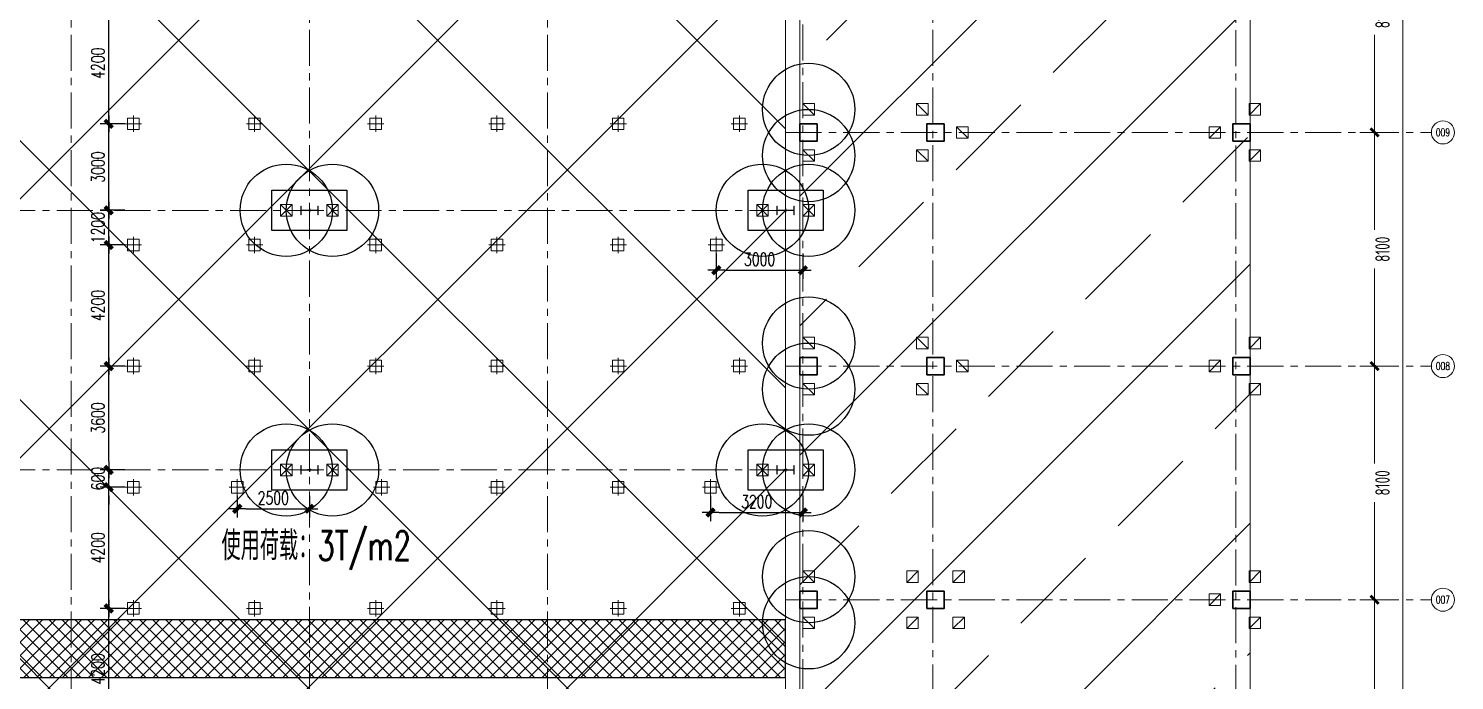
# Model space of a CAD drawing. Extents: x -1201378 to 2367219, y -619313 to 244905.
# Drawn here: x -425591 to -376179, y 184352 to 206956 of the extents above; entities that cross this region are included whole.
import ezdxf
from ezdxf.enums import TextEntityAlignment as Align

# ---------------------------------------------------------------- set-up
doc = ezdxf.new("R2010")
doc.units = 0
doc.header["$LTSCALE"] = 1000
doc.linetypes.add('CENTER', pattern=[2, 1.25, -0.25, 0.25, -0.25])
doc.layers.get('0').update_dxf_attribs({"linetype": 'CONTINUOUS'})
doc.layers.get('Defpoints').update_dxf_attribs({"linetype": 'CONTINUOUS'})
for name, color, linetype in [('Hatch-一般填充', 252, 'CONTINUOUS'), ('S-DIMZ', 115, 'CONTINUOUS'), ('S-DOTE1', 140, 'CENTER'), ('S-HATCH1-W', 252, 'CONTINUOUS'), ('S-HJD', 97, 'CONTINUOUS')]:
    doc.layers.add(name, color=color, linetype=linetype)
for name, color, linetype, lineweight in [('S-axis', 111, 'CONTINUOUS', 0), ('S-col', 2, 'CONTINUOUS', 0), ('S-ct', 2, 'CONTINUOUS', 0), ('S-dim', 81, 'CONTINUOUS', 0), ('S-dote', 5, 'CENTER', 0), ('S-zhuang', 1, 'CONTINUOUS', 0), ('砼柱', 2, 'CONTINUOUS', 35)]:
    doc.layers.add(name, color=color, linetype=linetype, lineweight=lineweight)
doc.styles.add('_TCH_AXIS', font='COMPLEX', dxfattribs={"bigfont": 'GBCBIG'})
doc.styles.add('SS1', font='tj-romans1.shx', dxfattribs={"width": 0.7, "bigfont": 'tj-hztxt1.shx'})
doc.styles.add('TSSD_Dimension', font='tssdeng.shx', dxfattribs={"width": 0.7, "bigfont": 'hztxt.shx'})
doc.dimstyles.new('S-150-ARCHI', dxfattribs={"dimscale": 150, "dimtxt": 3, "dimasz": 2, "dimexe": 2, "dimexo": 2, "dimgap": 1, "dimtad": 1, "dimdec": 0, "dimzin": 0, "dimdsep": 46, "dimtxsty": 'SS1', "dimblk1": 'TT', "dimblk2": 'TT', "dimsah": 1, "dimcen": 1, "dimclrd": 256, "dimclre": 256, "dimclrt": 256, "dimadec": 0, "dimazin": 0, "dimtfac": 1, "dimtdec": 0, "dimtix": 1, "dimtmove": 2, "dimatfit": 0, "dimldrblk": 'TT', "dimfxl": 2, "dimtolj": 1, "dimtzin": 0, "dimarcsym": 0})
doc.dimstyles.new('TSSD_200_200', dxfattribs={"dimtxt": 500, "dimasz": 200, "dimexe": 200, "dimexo": 500, "dimgap": 200, "dimtad": 1, "dimdec": 0, "dimzin": 0, "dimdsep": 46, "dimtxsty": 'TSSD_Dimension', "dimblk": 'ARCHTICK', "dimcen": 0, "dimdle": 200, "dimclrt": 7, "dimadec": 0, "dimazin": 0, "dimtfac": 1, "dimtdec": 0, "dimtix": 1, "dimtmove": 2, "dimatfit": 3, "dimfxl": 1, "dimtolj": 1, "dimtzin": 0, "dimarcsym": 0})

# ---------------------------------------------------------------- blocks, each defined once
blk = doc.blocks.new('_FZH')
at = {"layer": 'S-col'}
blk.add_lwpolyline([(-0.375, -0.188), (-0.375, 0.187), (-0.36, 0.187), (-0.36, 0.005), (0.36, 0.005), (0.36, 0.187), (0.375, 0.187), (0.375, -0.188), (0.36, -0.188), (0.36, -0.005), (-0.36, -0.005), (-0.36, -0.188)], close=True, dxfattribs=at)
blk = doc.blocks.new('w4234324')
at = {"layer": 'S-col', "xscale": 800.0000000000005, "yscale": 800.0000000000005, "zscale": 800.0000000000005}
for p in [(-160954, 804820), (-144454, 804820), (-160954, 795820), (-144454, 795820)]:
    blk.add_blockref('_FZH', p, dxfattribs=at)
blk = doc.blocks.new('_ArchTick')
at = {"color": 0, "linetype": 'ByBlock', "const_width": 0.5}
blk.add_lwpolyline([(-0.71, -0.71), (0.71, 0.71)], dxfattribs=at)
blk = doc.blocks.new('*D3008')
at = {"layer": 'Defpoints', "color": 0, "transparency": 16777216}
for p in [(-79964, 98827), (-79964, 90727), (-78948, 90727)]:
    blk.add_point(p, dxfattribs=at)
at = {"layer": 'S-axis', "color": 0, "lineweight": -2, "transparency": 16777216}
for p, q in [((-79464, 98827), (-78748, 98827)), ((-78948, 99027), (-78948, 95448)), ((-78948, 90527), (-78948, 94106)), ((-79464, 90727), (-78748, 90727))]:
    blk.add_line(p, q, dxfattribs=at)
at = {"layer": 'S-axis', "color": 0, "lineweight": -2, "transparency": 16777216, "xscale": 200, "yscale": 200, "zscale": 200}
for p, rotation in [((-78948, 98827), 90), ((-78948, 90727), 270)]:
    blk.add_blockref('_ArchTick', p, dxfattribs=dict(at, rotation=rotation))
at = {"layer": 'S-axis', "color": 7, "transparency": 16777216, "insert": (-78673, 94777), "char_height": 500, "attachment_point": 5, "rotation": 90, "style": 'TSSD_Dimension'}
blk.add_mtext('\\A1;8100', dxfattribs=at)
blk = doc.blocks.new('*D3009')
at = {"layer": 'Defpoints', "color": 0, "transparency": 16777216}
for p in [(-79964, 90727), (-79964, 82627), (-78948, 82627)]:
    blk.add_point(p, dxfattribs=at)
at = {"layer": 'S-axis', "color": 0, "lineweight": -2, "transparency": 16777216}
for p, q in [((-78948, 90927), (-78948, 87348)), ((-79464, 90727), (-78748, 90727)), ((-78948, 82427), (-78948, 86006)), ((-79464, 82627), (-78748, 82627))]:
    blk.add_line(p, q, dxfattribs=at)
at = {"layer": 'S-axis', "color": 0, "lineweight": -2, "transparency": 16777216, "xscale": 200, "yscale": 200, "zscale": 200}
for p, rotation in [((-78948, 90727), 90), ((-78948, 82627), 270)]:
    blk.add_blockref('_ArchTick', p, dxfattribs=dict(at, rotation=rotation))
at = {"layer": 'S-axis', "color": 7, "transparency": 16777216, "insert": (-78673, 86677), "char_height": 500, "attachment_point": 5, "rotation": 90, "style": 'TSSD_Dimension'}
blk.add_mtext('\\A1;8100', dxfattribs=at)
blk = doc.blocks.new('*D3010')
at = {"layer": 'Defpoints', "color": 0, "transparency": 16777216}
for p in [(-79964, 82627), (-79964, 74527), (-78948, 74527)]:
    blk.add_point(p, dxfattribs=at)
at = {"layer": 'S-axis', "color": 0, "lineweight": -2, "transparency": 16777216}
for p, q in [((-79464, 82627), (-78748, 82627)), ((-78948, 82827), (-78948, 79248)), ((-78948, 74327), (-78948, 77906)), ((-79464, 74527), (-78748, 74527))]:
    blk.add_line(p, q, dxfattribs=at)
at = {"layer": 'S-axis', "color": 0, "lineweight": -2, "transparency": 16777216, "xscale": 200, "yscale": 200, "zscale": 200}
for p, rotation in [((-78948, 82627), 90), ((-78948, 74527), 270)]:
    blk.add_blockref('_ArchTick', p, dxfattribs=dict(at, rotation=rotation))
at = {"layer": 'S-axis', "color": 7, "transparency": 16777216, "insert": (-78673, 78577), "char_height": 500, "attachment_point": 5, "rotation": 90, "style": 'TSSD_Dimension'}
blk.add_mtext('\\A1;8100', dxfattribs=at)
blk = doc.blocks.new('*D3011')
at = {"layer": 'Defpoints', "color": 0, "transparency": 16777216}
for p in [(-79964, 74527), (-79964, 66427), (-78948, 66427)]:
    blk.add_point(p, dxfattribs=at)
at = {"layer": 'S-axis', "color": 0, "lineweight": -2, "transparency": 16777216}
for p, q in [((-78948, 74727), (-78948, 71148)), ((-79464, 74527), (-78748, 74527)), ((-78948, 66227), (-78948, 69806)), ((-79464, 66427), (-78748, 66427))]:
    blk.add_line(p, q, dxfattribs=at)
at = {"layer": 'S-axis', "color": 0, "lineweight": -2, "transparency": 16777216, "xscale": 200, "yscale": 200, "zscale": 200}
for p, rotation in [((-78948, 74527), 90), ((-78948, 66427), 270)]:
    blk.add_blockref('_ArchTick', p, dxfattribs=dict(at, rotation=rotation))
at = {"layer": 'S-axis', "color": 7, "transparency": 16777216, "insert": (-78673, 70477), "char_height": 500, "attachment_point": 5, "rotation": 90, "style": 'TSSD_Dimension'}
blk.add_mtext('\\A1;8100', dxfattribs=at)
blk = doc.blocks.new('*D3021')
at = {"layer": 'Defpoints', "color": 0, "transparency": 16777216}
for p in [(-79864, 115727), (-77969, 115727), (-79864, 24327)]:
    blk.add_point(p, dxfattribs=at)
at = {"layer": 'S-axis', "color": 0, "lineweight": -2, "transparency": 16777216}
for p, q in [((-79364, 115727), (-77769, 115727)), ((-77969, 115927), (-77969, 70833)), ((-77969, 24127), (-77969, 69221)), ((-79364, 24327), (-77769, 24327))]:
    blk.add_line(p, q, dxfattribs=at)
at = {"layer": 'S-axis', "color": 0, "lineweight": -2, "transparency": 16777216, "xscale": 200, "yscale": 200, "zscale": 200}
for p, rotation in [((-77969, 115727), 90), ((-77969, 24327), 270)]:
    blk.add_blockref('_ArchTick', p, dxfattribs=dict(at, rotation=rotation))
at = {"layer": 'S-axis', "color": 7, "transparency": 16777216, "insert": (-77694, 70027), "char_height": 500, "attachment_point": 5, "rotation": 90, "style": 'TSSD_Dimension'}
blk.add_mtext('\\A1;91400', dxfattribs=at)
blk = doc.blocks.new('地坪桩')
at = {"layer": 'S-zhuang'}
for p, q in [((174146, 162514), (174146, 163080)), ((173863, 162797), (174429, 162797))]:
    blk.add_line(p, q, dxfattribs=at)
blk.add_lwpolyline([(173946, 162597), (173946, 162997), (174346, 162997), (174346, 162597)], close=True, dxfattribs=at)
blk = doc.blocks.new('TT')
blk.add_line((-0.97, 0), (0.97, 0))
at = {"const_width": 0.45}
blk.add_lwpolyline([(-0.44, -0.44), (0.44, 0.44)], dxfattribs=at)
blk = doc.blocks.new('*D3386')
at = {"layer": 'Defpoints', "color": 0, "transparency": 16777216}
for p in [(-422813, 186852), (-421958, 186852), (-421958, 182652)]:
    blk.add_point(p, dxfattribs=at)
at = {"layer": 'S-DIMZ', "lineweight": -2, "transparency": 16777216}
for p, q in [((-422258, 186852), (-423113, 186852)), ((-422813, 182952), (-422813, 186552)), ((-422258, 182652), (-423113, 182652))]:
    blk.add_line(p, q, dxfattribs=at)
at = {"layer": 'S-DIMZ', "lineweight": -2, "transparency": 16777216, "xscale": 300, "yscale": 300, "zscale": 300}
for p, rotation in [((-422813, 186852), 90), ((-422813, 182652), 270)]:
    blk.add_blockref('TT', p, dxfattribs=dict(at, rotation=rotation))
at = {"layer": 'S-DIMZ', "transparency": 16777216, "insert": (-423188, 184752), "char_height": 450, "attachment_point": 5, "rotation": 90, "style": 'SS1'}
blk.add_mtext('\\A1;4200', dxfattribs=at)
blk = doc.blocks.new('*D3387')
at = {"layer": 'Defpoints', "color": 0, "transparency": 16777216}
for p in [(-422813, 191052), (-421958, 191052), (-421958, 186852)]:
    blk.add_point(p, dxfattribs=at)
at = {"layer": 'S-DIMZ', "lineweight": -2, "transparency": 16777216}
for p, q in [((-422258, 191052), (-423113, 191052)), ((-422813, 187152), (-422813, 190752)), ((-422258, 186852), (-423113, 186852))]:
    blk.add_line(p, q, dxfattribs=at)
at = {"layer": 'S-DIMZ', "lineweight": -2, "transparency": 16777216, "xscale": 300, "yscale": 300, "zscale": 300}
for p, rotation in [((-422813, 191052), 90), ((-422813, 186852), 270)]:
    blk.add_blockref('TT', p, dxfattribs=dict(at, rotation=rotation))
at = {"layer": 'S-DIMZ', "transparency": 16777216, "insert": (-423188, 188952), "char_height": 450, "attachment_point": 5, "rotation": 90, "style": 'SS1'}
blk.add_mtext('\\A1;4200', dxfattribs=at)
blk = doc.blocks.new('*D3388')
at = {"layer": 'Defpoints', "color": 0, "transparency": 16777216}
for p in [(-422813, 191652), (-421958, 191652), (-421958, 191052)]:
    blk.add_point(p, dxfattribs=at)
at = {"layer": 'S-DIMZ', "lineweight": -2, "transparency": 16777216}
for p, q in [((-422813, 191952), (-422813, 192252)), ((-422258, 191652), (-423113, 191652)), ((-422813, 191052), (-422813, 191652)), ((-422258, 191052), (-423113, 191052)), ((-422813, 190752), (-422813, 190452))]:
    blk.add_line(p, q, dxfattribs=at)
at = {"layer": 'S-DIMZ', "lineweight": -2, "transparency": 16777216, "xscale": 300, "yscale": 300, "zscale": 300}
for p, rotation in [((-422813, 191652), 270), ((-422813, 191052), 90)]:
    blk.add_blockref('TT', p, dxfattribs=dict(at, rotation=rotation))
at = {"layer": 'S-DIMZ', "transparency": 16777216, "insert": (-423188, 191352), "char_height": 450, "attachment_point": 5, "rotation": 90, "style": 'SS1'}
blk.add_mtext('\\A1;600', dxfattribs=at)
blk = doc.blocks.new('*D3389')
at = {"layer": 'Defpoints', "color": 0, "transparency": 16777216}
for p in [(-422813, 195252), (-421958, 195252), (-421958, 191652)]:
    blk.add_point(p, dxfattribs=at)
at = {"layer": 'S-DIMZ', "lineweight": -2, "transparency": 16777216}
for p, q in [((-422258, 195252), (-423113, 195252)), ((-422813, 191952), (-422813, 194952)), ((-422258, 191652), (-423113, 191652))]:
    blk.add_line(p, q, dxfattribs=at)
at = {"layer": 'S-DIMZ', "lineweight": -2, "transparency": 16777216, "xscale": 300, "yscale": 300, "zscale": 300}
for p, rotation in [((-422813, 195252), 90), ((-422813, 191652), 270)]:
    blk.add_blockref('TT', p, dxfattribs=dict(at, rotation=rotation))
at = {"layer": 'S-DIMZ', "transparency": 16777216, "insert": (-423188, 193452), "char_height": 450, "attachment_point": 5, "rotation": 90, "style": 'SS1'}
blk.add_mtext('\\A1;3600', dxfattribs=at)
blk = doc.blocks.new('*D3390')
at = {"layer": 'Defpoints', "color": 0, "transparency": 16777216}
for p in [(-422813, 199452), (-421958, 199452), (-421958, 195252)]:
    blk.add_point(p, dxfattribs=at)
at = {"layer": 'S-DIMZ', "lineweight": -2, "transparency": 16777216}
for p, q in [((-422258, 199452), (-423113, 199452)), ((-422813, 195552), (-422813, 199152)), ((-422258, 195252), (-423113, 195252))]:
    blk.add_line(p, q, dxfattribs=at)
at = {"layer": 'S-DIMZ', "lineweight": -2, "transparency": 16777216, "xscale": 300, "yscale": 300, "zscale": 300}
for p, rotation in [((-422813, 199452), 90), ((-422813, 195252), 270)]:
    blk.add_blockref('TT', p, dxfattribs=dict(at, rotation=rotation))
at = {"layer": 'S-DIMZ', "transparency": 16777216, "insert": (-423188, 197352), "char_height": 450, "attachment_point": 5, "rotation": 90, "style": 'SS1'}
blk.add_mtext('\\A1;4200', dxfattribs=at)
blk = doc.blocks.new('*D3391')
at = {"layer": 'Defpoints', "color": 0, "transparency": 16777216}
for p in [(-422813, 200652), (-421958, 200652), (-421958, 199452)]:
    blk.add_point(p, dxfattribs=at)
at = {"layer": 'S-DIMZ', "lineweight": -2, "transparency": 16777216}
for p, q in [((-422258, 200652), (-423113, 200652)), ((-422813, 199752), (-422813, 200352)), ((-422258, 199452), (-423113, 199452))]:
    blk.add_line(p, q, dxfattribs=at)
at = {"layer": 'S-DIMZ', "lineweight": -2, "transparency": 16777216, "xscale": 300, "yscale": 300, "zscale": 300}
for p, rotation in [((-422813, 200652), 90), ((-422813, 199452), 270)]:
    blk.add_blockref('TT', p, dxfattribs=dict(at, rotation=rotation))
at = {"layer": 'S-DIMZ', "transparency": 16777216, "insert": (-423188, 200052), "char_height": 450, "attachment_point": 5, "rotation": 90, "style": 'SS1'}
blk.add_mtext('\\A1;1200', dxfattribs=at)
blk = doc.blocks.new('*D3392')
at = {"layer": 'Defpoints', "color": 0, "transparency": 16777216}
for p in [(-422813, 203652), (-421958, 203652), (-421958, 200652)]:
    blk.add_point(p, dxfattribs=at)
at = {"layer": 'S-DIMZ', "lineweight": -2, "transparency": 16777216}
for p, q in [((-422258, 203652), (-423113, 203652)), ((-422813, 200952), (-422813, 203352)), ((-422258, 200652), (-423113, 200652))]:
    blk.add_line(p, q, dxfattribs=at)
at = {"layer": 'S-DIMZ', "lineweight": -2, "transparency": 16777216, "xscale": 300, "yscale": 300, "zscale": 300}
for p, rotation in [((-422813, 203652), 90), ((-422813, 200652), 270)]:
    blk.add_blockref('TT', p, dxfattribs=dict(at, rotation=rotation))
at = {"layer": 'S-DIMZ', "transparency": 16777216, "insert": (-423188, 202152), "char_height": 450, "attachment_point": 5, "rotation": 90, "style": 'SS1'}
blk.add_mtext('\\A1;3000', dxfattribs=at)
blk = doc.blocks.new('*D3393')
at = {"layer": 'Defpoints', "color": 0, "transparency": 16777216}
for p in [(-422813, 207852), (-421958, 207852), (-421958, 203652)]:
    blk.add_point(p, dxfattribs=at)
at = {"layer": 'S-DIMZ', "lineweight": -2, "transparency": 16777216}
for p, q in [((-422258, 207852), (-423113, 207852)), ((-422813, 203952), (-422813, 207552)), ((-422258, 203652), (-423113, 203652))]:
    blk.add_line(p, q, dxfattribs=at)
at = {"layer": 'S-DIMZ', "lineweight": -2, "transparency": 16777216, "xscale": 300, "yscale": 300, "zscale": 300}
for p, rotation in [((-422813, 207852), 90), ((-422813, 203652), 270)]:
    blk.add_blockref('TT', p, dxfattribs=dict(at, rotation=rotation))
at = {"layer": 'S-DIMZ', "transparency": 16777216, "insert": (-423188, 205752), "char_height": 450, "attachment_point": 5, "rotation": 90, "style": 'SS1'}
blk.add_mtext('\\A1;4200', dxfattribs=at)
blk = doc.blocks.new('*D3404')
at = {"layer": 'Defpoints', "color": 0, "transparency": 16777216}
for p in [(-401958, 191052), (-398758, 191052), (-398758, 190176)]:
    blk.add_point(p, dxfattribs=at)
at = {"layer": 'S-DIMZ', "lineweight": -2, "transparency": 16777216}
for p, q in [((-401958, 190752), (-401958, 189876)), ((-398758, 190752), (-398758, 189876)), ((-401658, 190176), (-399058, 190176))]:
    blk.add_line(p, q, dxfattribs=at)
at = {"layer": 'S-DIMZ', "lineweight": -2, "transparency": 16777216, "xscale": 300, "yscale": 300, "zscale": 300, "rotation": 180}
blk.add_blockref('TT', (-401958, 190176), dxfattribs=at)
at = {"layer": 'S-DIMZ', "lineweight": -2, "transparency": 16777216, "xscale": 300, "yscale": 300, "zscale": 300}
blk.add_blockref('TT', (-398758, 190176), dxfattribs=at)
at = {"layer": 'S-DIMZ', "transparency": 16777216, "insert": (-400358, 190551), "char_height": 450, "attachment_point": 5, "style": 'SS1'}
blk.add_mtext('\\A1;3200', dxfattribs=at)
blk = doc.blocks.new('*D3405')
at = {"layer": 'Defpoints', "color": 0, "transparency": 16777216}
for p in [(-401758, 199452), (-398758, 199452), (-398758, 198576)]:
    blk.add_point(p, dxfattribs=at)
at = {"layer": 'S-DIMZ', "lineweight": -2, "transparency": 16777216}
for p, q in [((-401758, 199152), (-401758, 198276)), ((-398758, 199152), (-398758, 198276)), ((-401458, 198576), (-399058, 198576))]:
    blk.add_line(p, q, dxfattribs=at)
at = {"layer": 'S-DIMZ', "lineweight": -2, "transparency": 16777216, "xscale": 300, "yscale": 300, "zscale": 300, "rotation": 180}
blk.add_blockref('TT', (-401758, 198576), dxfattribs=at)
at = {"layer": 'S-DIMZ', "lineweight": -2, "transparency": 16777216, "xscale": 300, "yscale": 300, "zscale": 300}
blk.add_blockref('TT', (-398758, 198576), dxfattribs=at)
at = {"layer": 'S-DIMZ', "transparency": 16777216, "insert": (-400258, 198951), "char_height": 450, "attachment_point": 5, "style": 'SS1'}
blk.add_mtext('\\A1;3000', dxfattribs=at)
blk = doc.blocks.new('*D3412')
at = {"layer": 'Defpoints', "color": 0, "transparency": 16777216}
for p in [(-418358, 191052), (-415858, 191052), (-415858, 190306)]:
    blk.add_point(p, dxfattribs=at)
at = {"layer": 'S-DIMZ', "lineweight": -2, "transparency": 16777216}
for p, q in [((-418358, 190752), (-418358, 190006)), ((-415858, 190752), (-415858, 190006)), ((-418058, 190306), (-416158, 190306))]:
    blk.add_line(p, q, dxfattribs=at)
at = {"layer": 'S-DIMZ', "lineweight": -2, "transparency": 16777216, "xscale": 300, "yscale": 300, "zscale": 300, "rotation": 180}
blk.add_blockref('TT', (-418358, 190306), dxfattribs=at)
at = {"layer": 'S-DIMZ', "lineweight": -2, "transparency": 16777216, "xscale": 300, "yscale": 300, "zscale": 300}
blk.add_blockref('TT', (-415858, 190306), dxfattribs=at)
at = {"layer": 'S-DIMZ', "transparency": 16777216, "insert": (-417108, 190681), "char_height": 450, "attachment_point": 5, "style": 'SS1'}
blk.add_mtext('\\A1;2500', dxfattribs=at)
blk = doc.blocks.new('S-ZHUANG-400')
at = {"layer": 'S-zhuang'}
for p, q in [((200, -200), (-200, 200)), ((-200, -200), (200, 200))]:
    blk.add_line(p, q, dxfattribs=at)
blk.add_lwpolyline([(-200, 200), (200, 200), (200, -200), (-200, -200)], close=True, dxfattribs=at)
blk = doc.blocks.new('CT2')
at = {"layer": 'Defpoints'}
for centre in [(-193625, -186366), (-193625, -187966)]:
    blk.add_circle(centre, 1600, dxfattribs=at)
at = {"layer": 'S-DOTE1', "ltscale": 0.25}
for p, q in [((-193565, -187166), (-193685, -187166)), ((-193625, -187226), (-193625, -187106))]:
    blk.add_line(p, q, dxfattribs=at)
at = {"layer": 'S-HATCH1-W'}
blk.add_lwpolyline([(-194325, -185866), (-192925, -185866), (-192925, -188466), (-194325, -188466)], close=True, dxfattribs=at)
at = {"layer": 'S-zhuang'}
for p in [(-193625, -186366), (-193625, -187966)]:
    blk.add_blockref('S-ZHUANG-400', p, dxfattribs=at)
blk = doc.blocks.new('A$C656D53E9')
at = {"layer": 'S-zhuang', "ltscale": 0.25}
blk.add_line((-200, 200), (200, -200), dxfattribs=at)
at = {"layer": 'S-zhuang', "color": 1, "ltscale": 0.5}
blk.add_lwpolyline([(200, 200), (-200, 200), (-200, -200), (200, -200)], close=True, dxfattribs=at)
blk = doc.blocks.new('1#轴网')
at = {"layer": 'S-axis'}
for centre in [(-76579.2, 90728.1), (-76579.2, 82628.1), (-76579.2, 74528.1)]:
    blk.add_circle(centre, 400, dxfattribs=at)
at = {"layer": 'S-dote'}
for p, q in [((-124108.5, 18867), (-124108.5, 124689.3)), ((-115858.5, 19033.1), (-115858.5, 124689.3)), ((-107608.5, 18867), (-107608.5, 124689.3)), ((-99358.5, 19033.1), (-99358.5, 124633.4)), ((-94258.5, 19033.1), (-94258.5, 124689.3)), ((-83758.5, 19024), (-83758.5, 124689.3)), ((-98758.5, 19217), (-98758.5, 124427)), ((-99358.5, 90727), (-76979.2, 90727)), ((-99358.5, 88027), (-216950.7, 88027)), ((-99358.5, 82627), (-76979.2, 82627)), ((-99358.5, 79027), (-216950.7, 79027)), ((-99358.5, 74527), (-76979.2, 74527))]:
    blk.add_line(p, q, dxfattribs=at)
at = {"layer": 'S-axis', "style": '_TCH_AXIS', "width": 0.705882}
for s, p in [('009', (-76824.4, 90593)), ('008', (-76824.4, 82493)), ('007', (-76824.4, 74393))]:
    blk.add_text(s, height=270.22, dxfattribs=at).set_placement(p)
at = {"layer": 'S-axis'}
for base, p1, p2, angle, picture, middle in [((-77968.8, 115727), (-79864.3, 24327), (-79864.3, 115727), 90, '*D3021', (-77693.8, 70027)), ((-78948.5, 90727), (-79964.3, 98827), (-79964.3, 90727), 270, '*D3008', (-78673.5, 94777)), ((-78948.5, 82627), (-79964.3, 90727), (-79964.3, 82627), 270, '*D3009', (-78673.5, 86677)), ((-78948.5, 74527), (-79964.3, 82627), (-79964.3, 74527), 270, '*D3010', (-78673.5, 78577)), ((-78948.5, 66427), (-79964.3, 74527), (-79964.3, 66427), 270, '*D3011', (-78673.5, 70477))]:
    dim = blk.add_linear_dim(base=base, p1=p1, p2=p2, angle=angle, dimstyle='TSSD_200_200', dxfattribs=at)
    dim.commit()
    dim.dimension.update_dxf_attribs({"geometry": picture, "text_midpoint": middle, "dimtype": 161})

msp = doc.modelspace()

# ---------------------------------------------------------------- hatches: boundary and pattern name
at = {"layer": 'Hatch-一般填充'}
h = msp.add_hatch(dxfattribs=at)
h.set_pattern_fill('ANSI33', color=256, scale=1000)
h.set_pattern_definition([(45, (-600000, 0), (-4490.13, 4490.13), []), (45, (-595510, 0), (-4490.13, 4490.13), [3175, -1587.5])])
h.paths.add_polyline_path([(-383258.5, 228051.8), (-398858.5, 228051.8), (-398858.5, 137351.8), (-383258.5, 137351.8)])
h = msp.add_hatch(dxfattribs=at)
h.set_pattern_fill('ANSI37', color=256, scale=2000)
h.set_pattern_definition([(45, (-600000, 0), (-4490.13, 4490.13), []), (135, (-600000, 0), (-4490.13, -4490.13), [])])
h.paths.add_polyline_path([(-432358.5, 227651.8), (-399358.5, 227651.8), (-399358.5, 137651.8), (-432358.5, 137651.8)])
at = {"layer": 'S-HJD'}
h = msp.add_hatch(dxfattribs=at)
h.set_pattern_fill('ANSI37', color=256, scale=100, angle=-180)
h.paths.add_polyline_path([(-399358.5, 184451.8), (-399358.5, 186451.8), (-498835, 186451.8), (-499485.8, 184451.8)])

# ---------------------------------------------------------------- linework, layer by layer
at = {"layer": 'Defpoints'}
for centre in [(-398558.5, 204151.8), (-398558.5, 202551.8), (-398558.5, 196051.8), (-398558.5, 194451.8), (-398558.5, 187951.8), (-398558.5, 186351.8)]:
    msp.add_circle(centre, 1600, dxfattribs=at)
at = {"layer": 'S-dim'}
msp.add_lwpolyline([(-383258.5, 228051.8), (-398858.5, 228051.8), (-398858.5, 137351.8), (-383258.5, 137351.8), (-383258.5, 228051.8)], dxfattribs=at)
msp.add_lwpolyline([(-432358.5, 227651.8), (-399358.5, 227651.8), (-399358.5, 137651.8), (-432358.5, 137651.8)], close=True, dxfattribs=at)
at = {"layer": 'S-HJD'}
msp.add_lwpolyline([(-399358.5, 184451.8), (-399358.5, 186451.8), (-498835, 186451.8), (-499485.8, 184451.8)], close=True, dxfattribs=at)
at = {"layer": '砼柱', "lineweight": 35}
for points in [[(-398258.5, 203651.8), (-398858.5, 203651.8), (-398858.5, 203051.8), (-398258.5, 203051.8)], [(-393858.5, 203651.8), (-394458.5, 203651.8), (-394458.5, 203051.8), (-393858.5, 203051.8)], [(-383258.5, 203651.8), (-383858.5, 203651.8), (-383858.5, 203051.8), (-383258.5, 203051.8)], [(-398258.5, 195551.8), (-398858.5, 195551.8), (-398858.5, 194951.8), (-398258.5, 194951.8)], [(-393858.5, 195551.8), (-394458.5, 195551.8), (-394458.5, 194951.8), (-393858.5, 194951.8)], [(-383258.5, 195551.8), (-383858.5, 195551.8), (-383858.5, 194951.8), (-383258.5, 194951.8)], [(-398258.5, 187451.8), (-398858.5, 187451.8), (-398858.5, 186851.8), (-398258.5, 186851.8)], [(-393858.5, 187451.8), (-394458.5, 187451.8), (-394458.5, 186851.8), (-393858.5, 186851.8)], [(-383258.5, 187451.8), (-383858.5, 187451.8), (-383858.5, 186851.8), (-383258.5, 186851.8)]]:
    msp.add_lwpolyline(points, close=True, dxfattribs=at)

# ---------------------------------------------------------------- block references
at = {"layer": 'S-axis'}
msp.add_blockref('1#轴网', (-300000, 112624.8), dxfattribs=at)
at = {"layer": 'S-col'}
msp.add_blockref('w4234324', (-254904.3, -604168.2), dxfattribs=at)
at = {"layer": 'S-ct', "ltscale": 0.25}
for p in [(-398558.5, 204151.8), (-398558.5, 202551.8), (-398558.5, 196051.8), (-398558.5, 194451.8), (-398558.5, 187951.8), (-398558.5, 186351.8)]:
    msp.add_blockref('A$C656D53E9', p, dxfattribs=at)
at = {"layer": 'S-ct', "ltscale": 0.25, "xscale": -1, "rotation": 90}
for p in [(-394620.3, 204151.8), (-393234.7, 203351.8), (-394620.3, 202551.8), (-394620.3, 196051.8), (-393234.7, 195251.8), (-394620.3, 194451.8)]:
    msp.add_blockref('A$C656D53E9', p, dxfattribs=at)
at = {"layer": 'S-ct', "ltscale": 0.25, "rotation": 270}
for p in [(-383096.6, 204151.8), (-384482.2, 203351.8), (-383096.6, 202551.8), (-383096.6, 196051.8), (-384482.2, 195251.8), (-383096.6, 194451.8), (-394958.5, 187951.8), (-393358.5, 187951.8), (-383096.6, 187951.8), (-384482.2, 187151.8), (-394958.5, 186351.8), (-393358.5, 186351.8), (-383096.6, 186351.8)]:
    msp.add_blockref('A$C656D53E9', p, dxfattribs=at)
at = {"layer": 'S-zhuang'}
for p in [(-596104.4, 40854.8), (-591904.4, 40854.8), (-587704.4, 40854.8), (-583504.4, 40854.8), (-579304.4, 40854.8), (-575104.4, 40854.8), (-596104.4, 36654.8), (-591904.4, 36654.8), (-587704.4, 36654.8), (-583504.4, 36654.8), (-579304.4, 36654.8), (-575904.4, 36654.8), (-596104.4, 32454.8), (-591904.4, 32454.8), (-587704.4, 32454.8), (-583504.4, 32454.8), (-579304.4, 32454.8), (-575104.4, 32454.8), (-596104.4, 28254.8), (-592504.4, 28254.8), (-587504.4, 28254.8), (-583504.4, 28254.8), (-579304.4, 28254.8), (-576104.4, 28254.8), (-596104.4, 24054.8), (-591904.4, 24054.8), (-587704.4, 24054.8), (-583504.4, 24054.8), (-579304.4, 24054.8), (-575104.4, 24054.8)]:
    msp.add_blockref('地坪桩', p, dxfattribs=at)
at = {"layer": 'S-zhuang', "rotation": 90}
for p in [(-603024.7, 394276.6), (-586524.7, 394276.6), (-603024.7, 385276.6), (-586524.7, 385276.6)]:
    msp.add_blockref('CT2', p, dxfattribs=at)

# ---------------------------------------------------------------- texts
at = {"layer": 'S-dim', "style": 'SS1', "width": 0.7}
msp.add_text('使用荷载：3T/m2', height=1000, dxfattribs=at).set_placement((-412338.9, 188525.2), align=Align.RIGHT)

# ---------------------------------------------------------------- dimensions: what is measured, and where the dimension line sits
at = {"layer": 'S-DIMZ'}
for base, p1, p2, picture, middle in [((-422813.2, 207851.8), (-421958.5, 203651.8), (-421958.5, 207851.8), '*D3393', (-423188.2, 205751.8)), ((-422813.2, 203651.8), (-421958.5, 200651.8), (-421958.5, 203651.8), '*D3392', (-423188.2, 202151.8)), ((-422813.2, 200651.8), (-421958.5, 199451.8), (-421958.5, 200651.8), '*D3391', (-423188.2, 200051.8)), ((-422813.2, 199451.8), (-421958.5, 195251.8), (-421958.5, 199451.8), '*D3390', (-423188.2, 197351.8)), ((-422813.2, 195251.8), (-421958.5, 191651.8), (-421958.5, 195251.8), '*D3389', (-423188.2, 193451.8)), ((-422813.2, 191651.8), (-421958.5, 191051.8), (-421958.5, 191651.8), '*D3388', (-423188.2, 191351.8)), ((-422813.2, 191051.8), (-421958.5, 186851.8), (-421958.5, 191051.8), '*D3387', (-423188.2, 188951.8)), ((-422813.2, 186851.8), (-421958.5, 182651.8), (-421958.5, 186851.8), '*D3386', (-423188.2, 184751.8))]:
    dim = msp.add_linear_dim(base=base, p1=p1, p2=p2, angle=90, dimstyle='S-150-ARCHI', dxfattribs=at)
    dim.commit()
    dim.dimension.update_dxf_attribs({"geometry": picture, "text_midpoint": middle})
for base, p1, p2, picture, middle in [((-398758.5, 198576.1), (-401758.5, 199451.8), (-398758.5, 199451.8), '*D3405', (-400258.5, 198951.1)), ((-415858.5, 190306.1), (-418358.5, 191051.8), (-415858.5, 191051.8), '*D3412', (-417108.5, 190681.1)), ((-398758.5, 190176.1), (-401958.5, 191051.8), (-398758.5, 191051.8), '*D3404', (-400358.5, 190551.1))]:
    dim = msp.add_linear_dim(base=base, p1=p1, p2=p2, dimstyle='S-150-ARCHI', dxfattribs=at)
    dim.commit()
    dim.dimension.update_dxf_attribs({"geometry": picture, "text_midpoint": middle})

doc.saveas('drawing.dxf')
